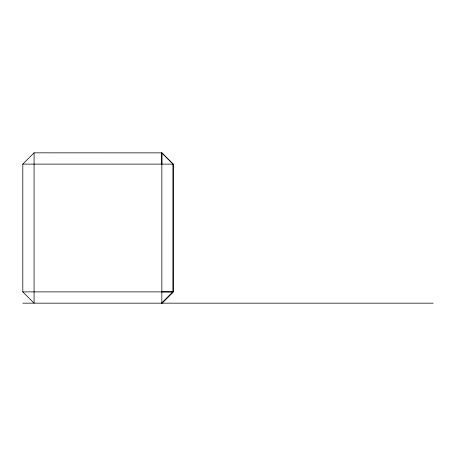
<?xml version="1.0" encoding="UTF-8"?>
<svg xmlns="http://www.w3.org/2000/svg" width="456" height="456" viewBox="0 0 456 456"><rect width="100%" height="100%" fill="white"/><g stroke="black" fill="none" stroke-linecap="round" stroke-linejoin="round"><path stroke-width="0.68" d="M161.846 164.114L161.846 152.84L173.12 164.114L173.12 291.886L161.846 303.16L173.12 291.886L161.846 291.886M34.075 152.84L34.075 303.16L22.8 291.886L22.8 164.114L34.075 152.84L161.851 152.868L173.12 164.114L173.092 291.874L161.846 303.16L161.846 152.84M22.8 164.114L173.12 164.114M22.8 291.886L173.12 291.886M22.8 303.16L433.2 303.16"/></g></svg>
